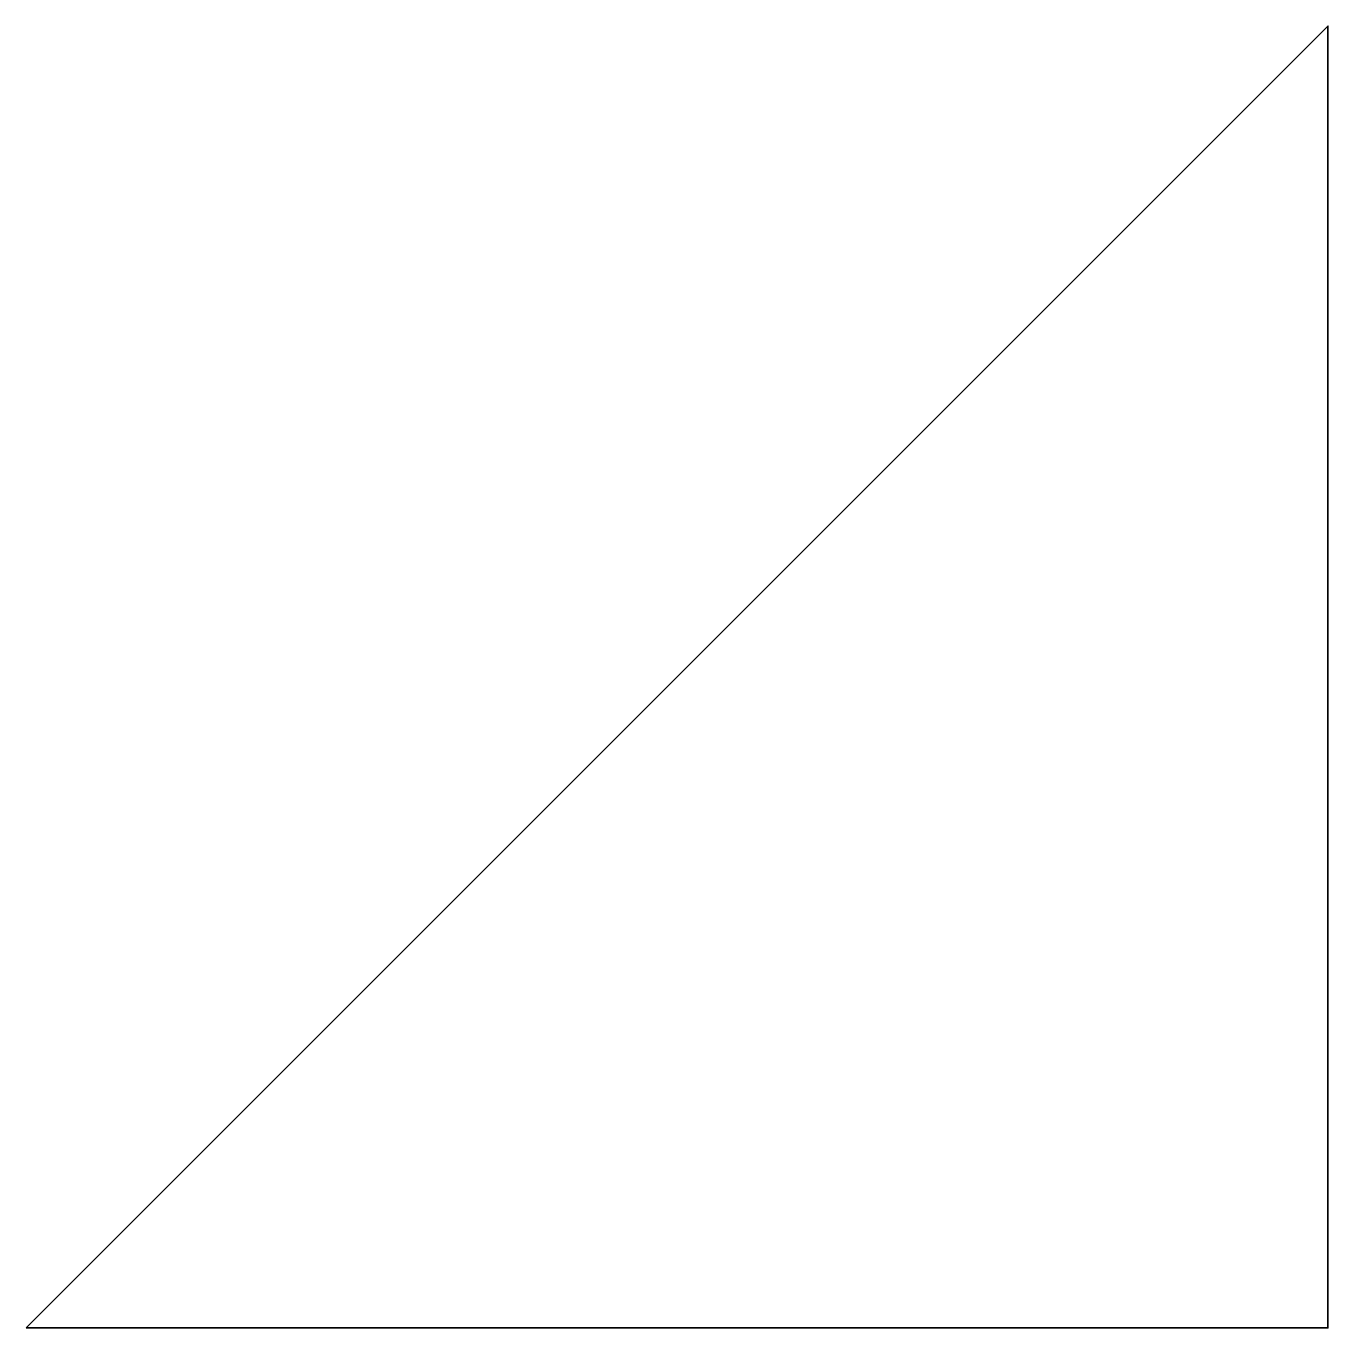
# Model space of a CAD drawing. Extents: x 0 to 10, y -10 to 0.
import ezdxf

# ---------------------------------------------------------------- set-up
doc = ezdxf.new("R2010")
doc.units = 0
doc.linetypes.add('Solid', pattern=[0])

msp = doc.modelspace()

# ---------------------------------------------------------------- linework, layer by layer
at = {"color": 0, "linetype": 'Solid', "lineweight": 35}
msp.add_lwpolyline([(0, -10), (10, 0), (10, -10), (0, -10)], close=True, dxfattribs=at)

doc.saveas('drawing.dxf')
